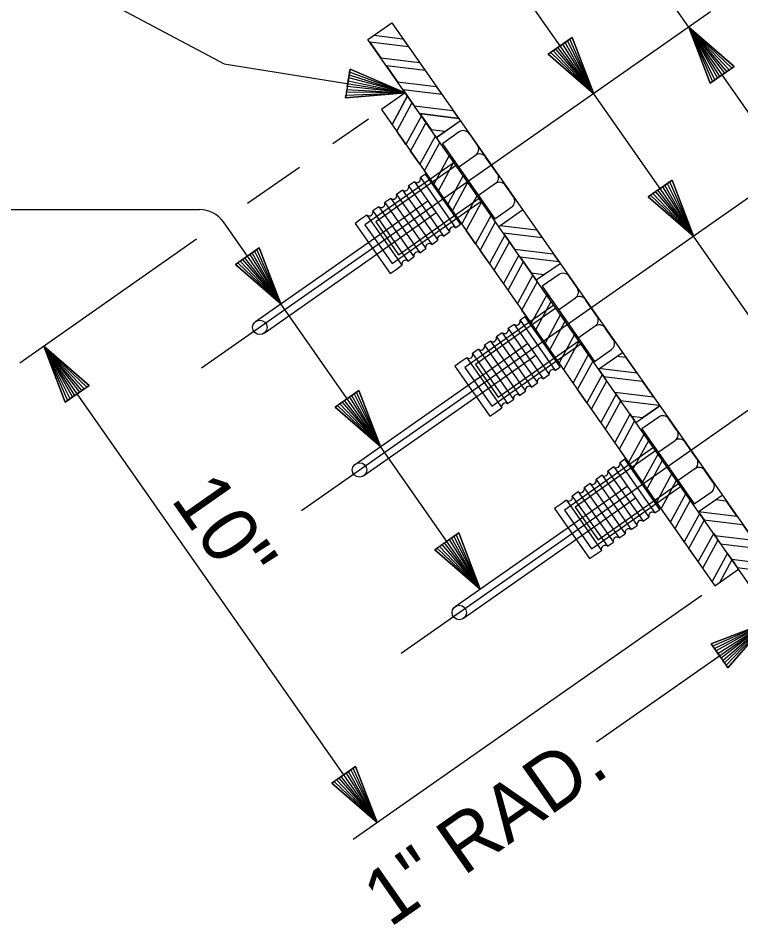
# Model space of a CAD drawing. Extents: x 0 to 21.7, y 0 to 13.8.
# Drawn here: x 11.94 to 12.978, y 10.107 to 11.409 of the extents above; entities that cross this region are included whole.
import ezdxf

# ---------------------------------------------------------------- set-up
doc = ezdxf.new("R2010")
doc.units = 0
for name, color, linetype in [('Arrowhead Terminators', 7, 'Continuous'), ('Dimension Lines', 7, 'Continuous'), ('Rebar Lines', 7, 'Continuous'), ('Structural Steel Lines', 7, 'Continuous'), ('Text', 7, 'Continuous')]:
    doc.layers.add(name, color=color, linetype=linetype)

msp = doc.modelspace()

# ---------------------------------------------------------------- linework, layer by layer
at = {"layer": 'Arrowhead Terminators'}
for points in [[(12.9514, 11.3277), (12.948, 11.3253), (12.9034, 11.3962), (12.9446, 11.3229), (12.9411, 11.3205), (12.9034, 11.3962), (12.9377, 11.318), (12.9343, 11.3156), (12.9034, 11.3962), (12.9686, 11.3397), (12.9652, 11.3372), (12.9034, 11.3962), (12.9617, 11.3348), (12.9583, 11.3324), (12.9034, 11.3962), (12.9548, 11.3301), (12.9343, 11.3156), (12.9686, 11.3397), (12.9034, 11.3962), (12.9343, 11.3156)], [(12.7188, 11.3693), (12.7222, 11.3717), (12.7668, 11.3007), (12.7256, 11.3741), (12.7291, 11.3765), (12.7668, 11.3007), (12.7324, 11.3789), (12.7359, 11.3813), (12.7668, 11.3007), (12.7016, 11.3573), (12.7051, 11.3597), (12.7668, 11.3007), (12.7084, 11.3621), (12.7119, 11.3645), (12.7668, 11.3007), (12.7153, 11.3669), (12.7359, 11.3813), (12.7016, 11.3573), (12.7668, 11.3007), (12.7359, 11.3813)], [(12.4133, 11.3152), (12.414, 11.3193), (12.496, 11.3019), (12.4147, 11.3234), (12.4154, 11.3276), (12.496, 11.3019), (12.416, 11.3317), (12.4167, 11.3358), (12.496, 11.3019), (12.4101, 11.2945), (12.4107, 11.2986), (12.496, 11.3019), (12.4114, 11.3028), (12.412, 11.3069), (12.496, 11.3019), (12.4127, 11.311), (12.4167, 11.3358), (12.4101, 11.2945), (12.496, 11.3019), (12.4167, 11.3358)], [(12.8622, 11.1644), (12.8657, 11.1668), (12.9103, 11.0958), (12.8691, 11.1692), (12.8726, 11.1716), (12.9103, 11.0958), (12.876, 11.174), (12.8794, 11.1764), (12.9103, 11.0958), (12.8451, 11.1523), (12.8485, 11.1547), (12.9103, 11.0958), (12.852, 11.1572), (12.8554, 11.1596), (12.9103, 11.0958), (12.8589, 11.162), (12.8794, 11.1764), (12.8451, 11.1523), (12.9103, 11.0958), (12.8794, 11.1764)], [(12.269, 11.0673), (12.2724, 11.0697), (12.317, 10.9987), (12.2758, 11.0721), (12.2792, 11.0745), (12.317, 10.9987), (12.2827, 11.0769), (12.2861, 11.0793), (12.317, 10.9987), (12.2518, 11.0553), (12.2552, 11.0577), (12.317, 10.9987), (12.2586, 11.0601), (12.2621, 11.0625), (12.317, 10.9987), (12.2655, 11.0649), (12.2861, 11.0793), (12.2518, 11.0553), (12.317, 10.9987), (12.2861, 11.0793)], [(12.0244, 10.8695), (12.021, 10.8671), (11.9764, 10.9381), (12.0176, 10.8647), (12.0142, 10.8623), (11.9764, 10.9381), (12.0107, 10.8599), (12.0073, 10.8575), (11.9764, 10.9381), (12.0416, 10.8815), (12.0382, 10.8791), (11.9764, 10.9381), (12.0347, 10.8767), (12.0313, 10.8743), (11.9764, 10.9381), (12.0279, 10.8719), (12.0073, 10.8575), (12.0416, 10.8815), (11.9764, 10.9381), (12.0073, 10.8575)], [(12.4123, 10.8625), (12.4157, 10.8649), (12.4603, 10.7939), (12.4192, 10.8673), (12.4226, 10.8697), (12.4603, 10.7939), (12.426, 10.8721), (12.4294, 10.8745), (12.4603, 10.7939), (12.3952, 10.8505), (12.3985, 10.8529), (12.4603, 10.7939), (12.402, 10.8553), (12.4054, 10.8577), (12.4603, 10.7939), (12.4089, 10.8601), (12.4294, 10.8745), (12.3952, 10.8505), (12.4603, 10.7939), (12.4294, 10.8745)], [(12.5557, 10.6577), (12.5591, 10.6601), (12.6037, 10.5891), (12.5626, 10.6625), (12.5659, 10.6649), (12.6037, 10.5891), (12.5694, 10.6673), (12.5728, 10.6697), (12.6037, 10.5891), (12.5385, 10.6457), (12.5419, 10.6481), (12.6037, 10.5891), (12.5454, 10.6505), (12.5488, 10.6529), (12.6037, 10.5891), (12.5522, 10.6553), (12.5728, 10.6697), (12.5385, 10.6457), (12.6037, 10.5891), (12.5728, 10.6697)], [(12.9478, 10.4934), (12.9454, 10.4968), (13.0164, 10.5414), (12.943, 10.5002), (12.9405, 10.5036), (13.0164, 10.5414), (12.9381, 10.5071), (12.9357, 10.5105), (13.0164, 10.5414), (12.9597, 10.4762), (12.9573, 10.4796), (13.0164, 10.5414), (12.9549, 10.4831), (12.9526, 10.4865), (13.0164, 10.5414), (12.9502, 10.4899), (12.9357, 10.5105), (12.9597, 10.4762), (13.0164, 10.5414), (12.9357, 10.5105)], [(12.4074, 10.3224), (12.4109, 10.3248), (12.4555, 10.2538), (12.4143, 10.3272), (12.4177, 10.3296), (12.4555, 10.2538), (12.4211, 10.332), (12.4246, 10.3344), (12.4555, 10.2538), (12.3903, 10.3104), (12.3937, 10.3128), (12.4555, 10.2538), (12.3971, 10.3152), (12.4006, 10.3176), (12.4555, 10.2538), (12.404, 10.32), (12.4246, 10.3344), (12.3903, 10.3104), (12.4555, 10.2538), (12.4246, 10.3344)]]:
    msp.add_lwpolyline(points, dxfattribs=at)
at = {"layer": 'Dimension Lines'}
for p, q in [((12.7668, 11.3007), (12.1103, 12.2386)), ((11.5696, 11.6972), (12.2357, 11.3438)), ((12.9034, 11.3962), (12.76, 11.6012)), ((12.9349, 11.4184), (12.2033, 10.9065)), ((13.0468, 11.1915), (12.9034, 11.3962)), ((12.2357, 11.3438), (12.496, 11.3019)), ((12.9103, 11.0958), (12.7668, 11.3007)), ((12.3919, 11.2291), (12.443, 11.2648)), ((13.0783, 11.2135), (12.3467, 10.7016)), ((12.2694, 11.1433), (12.3438, 11.1953)), ((10.6761, 11.1342), (12.2004, 11.1342)), ((12.317, 10.9987), (12.2346, 11.1164)), ((11.9423, 10.9143), (12.1962, 11.092)), ((13.0536, 10.891), (12.9103, 11.0958)), ((13.2217, 11.0087), (12.4899, 10.4968)), ((12.4603, 10.7939), (12.317, 10.9987)), ((12.4555, 10.2538), (11.9764, 10.9381)), ((12.6037, 10.5891), (12.4603, 10.7939)), ((12.4213, 10.2299), (12.9221, 10.5804)), ((12.771, 10.3696), (13.0164, 10.5414))]:
    msp.add_line(p, q, dxfattribs=at)
msp.add_arc((12.2004, 11.0925), 0.0417, 34.9965, 90, dxfattribs=at)
at = {"layer": 'Rebar Lines'}
for p, q in [((12.5735, 11.2458), (12.5493, 11.2288)), ((12.5996, 11.2268), (12.5881, 11.2433)), ((12.5881, 11.2432), (12.6115, 11.2097)), ((12.5493, 11.2288), (12.5869, 11.1749)), ((12.5727, 11.1953), (12.597, 11.2122)), ((12.6282, 11.186), (12.6115, 11.2097)), ((12.5251, 11.1852), (12.5177, 11.1801)), ((12.5177, 11.1801), (12.5681, 11.108)), ((12.5755, 11.1132), (12.5251, 11.1852)), ((12.4921, 11.1621), (12.4835, 11.1561)), ((12.4921, 11.1621), (12.5426, 11.0901)), ((12.5092, 11.1741), (12.5006, 11.1681)), ((12.5006, 11.1681), (12.551, 11.0961)), ((12.5092, 11.1741), (12.5595, 11.1021)), ((12.5869, 11.1749), (12.6247, 11.121)), ((12.6255, 11.1715), (12.6012, 11.1546)), ((12.6515, 11.1525), (12.64, 11.169)), ((12.4751, 11.1502), (12.4665, 11.1443)), ((12.4751, 11.1502), (12.5254, 11.0782)), ((12.4835, 11.1561), (12.534, 11.0842)), ((12.281, 10.9735), (12.5284, 11.1466)), ((12.458, 11.1383), (12.4494, 11.1323)), ((12.458, 11.1383), (12.5083, 11.0663)), ((12.4665, 11.1443), (12.5169, 11.0721)), ((12.5284, 11.1466), (12.5344, 11.1381)), ((12.5344, 11.1381), (12.5403, 11.1295)), ((12.6247, 11.121), (12.649, 11.138)), ((12.5403, 11.1295), (12.293, 10.9564)), ((12.4409, 11.1263), (12.4323, 11.1204)), ((12.4409, 11.1263), (12.4912, 11.0543)), ((12.4494, 11.1323), (12.4998, 11.0603)), ((12.4323, 11.1204), (12.4238, 11.1144)), ((12.4238, 11.1144), (12.4743, 11.0423)), ((12.5681, 11.108), (12.5755, 11.1132)), ((12.551, 11.0961), (12.5595, 11.1021)), ((12.534, 11.0842), (12.5426, 11.0901)), ((12.5169, 11.0721), (12.5254, 11.0782)), ((12.4998, 11.0603), (12.5083, 11.0663)), ((12.4743, 11.0423), (12.4828, 11.0483)), ((12.4828, 11.0483), (12.4912, 11.0543)), ((12.717, 11.0409), (12.6927, 11.024)), ((12.743, 11.0219), (12.7314, 11.0384)), ((12.6927, 11.024), (12.7304, 10.97)), ((12.7161, 10.9904), (12.7405, 11.0074)), ((12.7715, 10.9812), (12.7549, 11.0048)), ((12.6684, 10.9803), (12.661, 10.9752)), ((12.7188, 10.9083), (12.6684, 10.9803)), ((12.6526, 10.9693), (12.644, 10.9633)), ((12.6526, 10.9693), (12.7029, 10.8972)), ((12.661, 10.9752), (12.7115, 10.9032)), ((12.7304, 10.97), (12.768, 10.9161)), ((12.769, 10.9667), (12.7446, 10.9497)), ((12.6355, 10.9573), (12.627, 10.9514)), ((12.6355, 10.9573), (12.6859, 10.8853)), ((12.644, 10.9633), (12.6944, 10.8912)), ((12.7949, 10.9477), (12.7833, 10.9641)), ((12.4243, 10.7687), (12.6718, 10.9418)), ((12.6183, 10.9454), (12.6098, 10.9394)), ((12.6183, 10.9454), (12.6689, 10.8733)), ((12.627, 10.9514), (12.6773, 10.8793)), ((12.6718, 10.9418), (12.6777, 10.9332)), ((12.6013, 10.9335), (12.5928, 10.9274)), ((12.6013, 10.9335), (12.6517, 10.8614)), ((12.6099, 10.9394), (12.6603, 10.8674)), ((12.6777, 10.9332), (12.6837, 10.9247)), ((12.768, 10.9161), (12.7923, 10.9331)), ((12.6837, 10.9247), (12.4363, 10.7516)), ((12.5757, 10.9155), (12.5672, 10.9095)), ((12.5843, 10.9215), (12.5757, 10.9155)), ((12.5843, 10.9215), (12.6346, 10.8495)), ((12.5928, 10.9274), (12.6431, 10.8555)), ((12.5672, 10.9095), (12.6176, 10.8375)), ((12.7115, 10.9032), (12.7188, 10.9083)), ((12.6944, 10.8912), (12.7029, 10.8972)), ((12.6773, 10.8793), (12.6859, 10.8853)), ((12.6603, 10.8674), (12.6688, 10.8733)), ((12.6261, 10.8434), (12.6346, 10.8495)), ((12.6431, 10.8555), (12.6517, 10.8614)), ((12.6176, 10.8375), (12.6261, 10.8434)), ((12.8603, 10.8361), (12.8359, 10.8192)), ((12.8863, 10.8171), (12.8747, 10.8336)), ((12.8359, 10.8192), (12.8737, 10.7652)), ((12.8594, 10.7856), (12.8838, 10.8026)), ((12.8982, 10.8001), (12.9065, 10.7882)), ((12.9148, 10.7764), (12.8982, 10.8001)), ((12.8118, 10.7756), (12.8044, 10.7705)), ((12.8621, 10.7036), (12.8118, 10.7756)), ((12.7958, 10.7645), (12.7873, 10.7585)), ((12.7873, 10.7585), (12.8377, 10.6865)), ((12.7959, 10.7645), (12.8462, 10.6925)), ((12.8044, 10.7705), (12.8548, 10.6984)), ((12.8044, 10.7704), (12.8548, 10.6984)), ((12.8737, 10.7652), (12.9114, 10.7114)), ((12.9123, 10.7619), (12.888, 10.7449)), ((12.9382, 10.7429), (12.9267, 10.7593)), ((12.9383, 10.7429), (12.9267, 10.7593)), ((12.7788, 10.7526), (12.7703, 10.7466)), ((12.7703, 10.7466), (12.8206, 10.6745)), ((12.7788, 10.7526), (12.8293, 10.6805)), ((12.5678, 10.5639), (12.8151, 10.737)), ((12.7617, 10.7406), (12.7531, 10.7346)), ((12.7532, 10.7346), (12.8036, 10.6626)), ((12.7617, 10.7406), (12.8122, 10.6686)), ((12.8151, 10.737), (12.821, 10.7284)), ((12.827, 10.7199), (12.5796, 10.5468)), ((12.7446, 10.7287), (12.7361, 10.7227)), ((12.7361, 10.7227), (12.7866, 10.6507)), ((12.7446, 10.7287), (12.7951, 10.6567)), ((12.821, 10.7284), (12.827, 10.7199)), ((12.9114, 10.7114), (12.9357, 10.7284)), ((12.7191, 10.7107), (12.7105, 10.7047)), ((12.7276, 10.7167), (12.7191, 10.7107)), ((12.7276, 10.7167), (12.778, 10.6447)), ((12.7105, 10.7047), (12.7609, 10.6328)), ((12.8548, 10.6984), (12.8621, 10.7036)), ((12.8206, 10.6745), (12.8292, 10.6805)), ((12.8377, 10.6865), (12.8462, 10.6925)), ((12.8036, 10.6626), (12.8121, 10.6686)), ((12.7865, 10.6507), (12.7951, 10.6567)), ((12.7694, 10.6387), (12.778, 10.6447)), ((12.7609, 10.6328), (12.7694, 10.6387))]:
    msp.add_line(p, q, dxfattribs=at)
for points in [[(12.5661, 11.2018), (12.4381, 11.1121), (12.477, 11.0566), (12.6051, 11.1461)], [(12.5692, 11.1975), (12.4535, 11.1165), (12.4864, 11.0694), (12.6021, 11.1505)], [(12.7094, 10.997), (12.5815, 10.9073), (12.6204, 10.8517), (12.7484, 10.9414)], [(12.7125, 10.9927), (12.5968, 10.9116), (12.6297, 10.8646), (12.7454, 10.9456)], [(12.8528, 10.7923), (12.7247, 10.7025), (12.7637, 10.647), (12.8917, 10.7366)], [(12.8558, 10.7879), (12.7401, 10.7069), (12.773, 10.6598), (12.8887, 10.7409)]]:
    msp.add_lwpolyline(points, dxfattribs=at)
for centre in [(12.287, 10.965), (12.4303, 10.7602), (12.5737, 10.5554)]:
    msp.add_circle(centre, 0.0104, dxfattribs=at)
for centre, radius, start, end in [((12.5795, 11.2373), 0.0104, 34.9803, 124.9803), ((12.5911, 11.2208), 0.0104, 304.9803, 34.9803), ((12.603, 11.2037), 0.0104, 34.9803, 124.9803), ((12.5125, 11.1784), 0.00544, 232.0634, 17.8585), ((12.6196, 11.1801), 0.0104, 304.9803, 34.9803), ((12.4955, 11.1665), 0.00544, 232.0634, 17.8585), ((12.6315, 11.163), 0.0104, 34.9803, 124.9803), ((12.4784, 11.1545), 0.00544, 232.0634, 17.8585), ((12.643, 11.1465), 0.0104, 304.9803, 34.9803), ((12.4613, 11.1426), 0.00544, 232.0634, 17.8585), ((12.4443, 11.1306), 0.00544, 232.0634, 17.8585), ((12.5477, 11.0918), 0.00544, 52.1021, 197.8972), ((12.5648, 11.1038), 0.00544, 52.1021, 197.8972), ((12.5306, 11.0799), 0.00544, 52.1021, 197.8972), ((12.5136, 11.0679), 0.00544, 52.1021, 197.8972), ((12.4965, 11.056), 0.00544, 52.1021, 197.8972), ((12.7229, 11.0324), 0.0104, 34.9803, 124.9803), ((12.7345, 11.0159), 0.0104, 304.9803, 34.9803), ((12.7464, 10.9989), 0.0104, 34.9803, 124.9803), ((12.763, 10.9752), 0.0104, 304.9803, 34.9803), ((12.6559, 10.9736), 0.00544, 232.0634, 17.8585), ((12.7749, 10.9582), 0.0104, 34.9803, 124.9803), ((12.6388, 10.9616), 0.00544, 232.0634, 17.8585), ((12.6218, 10.9497), 0.00544, 232.0634, 17.8585), ((12.7864, 10.9417), 0.0104, 304.9803, 34.9803), ((12.6047, 10.9377), 0.00544, 232.0634, 17.8585), ((12.5876, 10.9258), 0.00544, 232.0634, 17.8585), ((12.7081, 10.8989), 0.00544, 52.1021, 197.8972), ((12.6911, 10.887), 0.00544, 52.1021, 197.8972), ((12.674, 10.875), 0.00544, 52.1021, 197.8972), ((12.6569, 10.8631), 0.00544, 52.1021, 197.8972), ((12.6399, 10.8511), 0.00544, 52.1021, 197.8972), ((12.8663, 10.8277), 0.0104, 34.9803, 124.9803), ((12.8778, 10.8112), 0.0104, 304.9803, 34.9803), ((12.8897, 10.7941), 0.0104, 34.9803, 124.9803), ((12.9063, 10.7705), 0.0104, 304.9803, 34.9803), ((12.7821, 10.7569), 0.00544, 232.0634, 17.8585), ((12.7992, 10.7688), 0.00544, 232.0634, 17.8585), ((12.9182, 10.7534), 0.0104, 34.9803, 124.9803), ((12.7651, 10.7449), 0.00544, 232.0634, 17.8585), ((12.748, 10.733), 0.00544, 232.0634, 17.8585), ((12.9298, 10.7369), 0.0104, 304.9803, 34.9803), ((12.7309, 10.721), 0.00544, 232.0634, 17.8585), ((12.8514, 10.6942), 0.00544, 52.1021, 197.8972), ((12.8344, 10.6822), 0.00544, 52.1021, 197.8972), ((12.8173, 10.6703), 0.00544, 52.1021, 197.8972), ((12.8002, 10.6583), 0.00544, 52.1021, 197.8972), ((12.7832, 10.6464), 0.00544, 52.1021, 197.8972)]:
    msp.add_arc(centre, radius, start, end, dxfattribs=at)
at = {"layer": 'Structural Steel Lines'}
for p, q in [((12.4422, 11.3787), (12.4765, 11.4027)), ((12.4765, 11.4027), (13.036, 10.6032)), ((13.0018, 10.5793), (12.4422, 11.3787)), ((12.509, 11.2834), (12.5646, 11.2766)), ((12.517, 11.272), (12.5727, 11.2652)), ((12.5408, 11.2379), (12.5751, 11.2619)), ((12.5422, 11.239), (12.5751, 11.2619)), ((12.6304, 11.1099), (12.6646, 11.1338)), ((12.6842, 11.0331), (12.7184, 11.057)), ((12.7739, 10.9052), (12.808, 10.929)), ((12.8276, 10.8283), (12.8617, 10.8523)), ((12.9185, 10.7012), (12.9513, 10.7242))]:
    msp.add_line(p, q, dxfattribs=at)
for points in [[(12.4508, 11.3846), (12.4926, 11.3795), (12.5006, 11.3682), (12.4449, 11.3749), (12.4609, 11.352), (12.5166, 11.3453), (12.5246, 11.3339), (12.4689, 11.3406), (12.4849, 11.3177), (12.5406, 11.3109), (12.5486, 11.2995), (12.4929, 11.3064), (12.509, 11.2834), (12.5646, 11.2766), (12.5727, 11.2652), (12.517, 11.272), (12.533, 11.2491), (12.5528, 11.2467)], [(12.9481, 10.5987), (12.9658, 10.6314), (12.9592, 10.6409), (12.937, 10.6), (12.9237, 10.619), (12.9459, 10.6599), (12.9393, 10.6694), (12.917, 10.6285), (12.9037, 10.6474), (12.9259, 10.6885), (12.9192, 10.698), (12.897, 10.657), (12.8837, 10.676), (12.9059, 10.717), (12.8992, 10.7266), (12.877, 10.6855), (12.8637, 10.7046), (12.8858, 10.7456), (12.8792, 10.7551), (12.857, 10.7141), (12.8436, 10.7331), (12.8659, 10.7741), (12.8593, 10.7836), (12.8371, 10.7426), (12.8236, 10.7617), (12.8459, 10.8026), (12.8392, 10.8122), (12.817, 10.7711), (12.8037, 10.7902), (12.8259, 10.8311), (12.8192, 10.8407), (12.797, 10.7997), (12.7837, 10.8187), (12.8059, 10.8597), (12.7993, 10.8692), (12.777, 10.8283), (12.7637, 10.8473), (12.7859, 10.8882), (12.7793, 10.8978), (12.7571, 10.8568), (12.7436, 10.8758), (12.7659, 10.9168), (12.7592, 10.9263), (12.7371, 10.8853), (12.7237, 10.9043), (12.7459, 10.9454), (12.7392, 10.9549), (12.717, 10.9139), (12.7037, 10.9329), (12.7259, 10.9739), (12.7193, 10.9834), (12.697, 10.9424), (12.6837, 10.9615), (12.7059, 11.0024), (12.6993, 11.0119), (12.677, 10.9709), (12.6637, 10.9899), (12.6859, 11.0309), (12.6792, 11.0405), (12.6571, 10.9995), (12.6437, 11.0185), (12.6659, 11.0595), (12.6592, 11.0689), (12.637, 11.028), (12.6237, 11.047), (12.6459, 11.088), (12.6392, 11.0976), (12.6171, 11.0566), (12.6037, 11.0756), (12.6259, 11.1165), (12.6193, 11.1261), (12.597, 11.0851), (12.5837, 11.1041), (12.6058, 11.1451), (12.5992, 11.1547), (12.5771, 11.1136), (12.5637, 11.1326), (12.5859, 11.1736), (12.5792, 11.1832), (12.5571, 11.1422), (12.5437, 11.1612), (12.5659, 11.2022), (12.5592, 11.2117), (12.5371, 11.1707), (12.5237, 11.1897), (12.5459, 11.2307), (12.5393, 11.2402), (12.5171, 11.1993), (12.5037, 11.2182), (12.5259, 11.2593), (12.5192, 11.2688), (12.497, 11.2278), (12.4837, 11.2468), (12.5059, 11.2878), (12.4993, 11.2974), (12.4771, 11.2563), (12.4993, 11.2974), (12.496, 11.3019), (12.4619, 11.278), (12.9409, 10.5936), (12.9751, 10.6176)], [(12.6325, 11.1115), (12.6846, 11.105), (12.6927, 11.0936), (12.637, 11.1004), (12.653, 11.0775), (12.7086, 11.0707), (12.7167, 11.0592), (12.661, 11.066), (12.677, 11.0432), (12.6947, 11.041)], [(12.8001, 10.9235), (12.8127, 10.922), (12.8287, 10.8991), (12.7731, 10.9059), (12.781, 10.8944), (12.8367, 10.8877), (12.8527, 10.8648), (12.797, 10.8716), (12.8051, 10.8602), (12.8607, 10.8533), (12.8617, 10.8523), (12.8371, 10.8353), (12.8211, 10.8372)], [(12.9424, 10.7178), (12.9567, 10.7161), (12.9727, 10.6932), (12.9171, 10.7), (12.9251, 10.6885), (12.9808, 10.6817), (12.9968, 10.6589), (12.9411, 10.6657), (12.9491, 10.6542), (13.0047, 10.6474), (13.0208, 10.6245), (12.9652, 10.6314), (12.9731, 10.6199), (13.0288, 10.6131)]]:
    msp.add_lwpolyline(points, dxfattribs=at)

# ---------------------------------------------------------------- texts
at = {"layer": 'Text'}
for s, height, rotation, p in [('10"', 0.08135, 304.9856, (12.158, 10.718)), ('1" RAD.', 0.08125, 34.9698, (12.4737, 10.102))]:
    msp.add_text(s, height=height, rotation=rotation, dxfattribs=at).set_placement(p)

doc.saveas('drawing.dxf')
